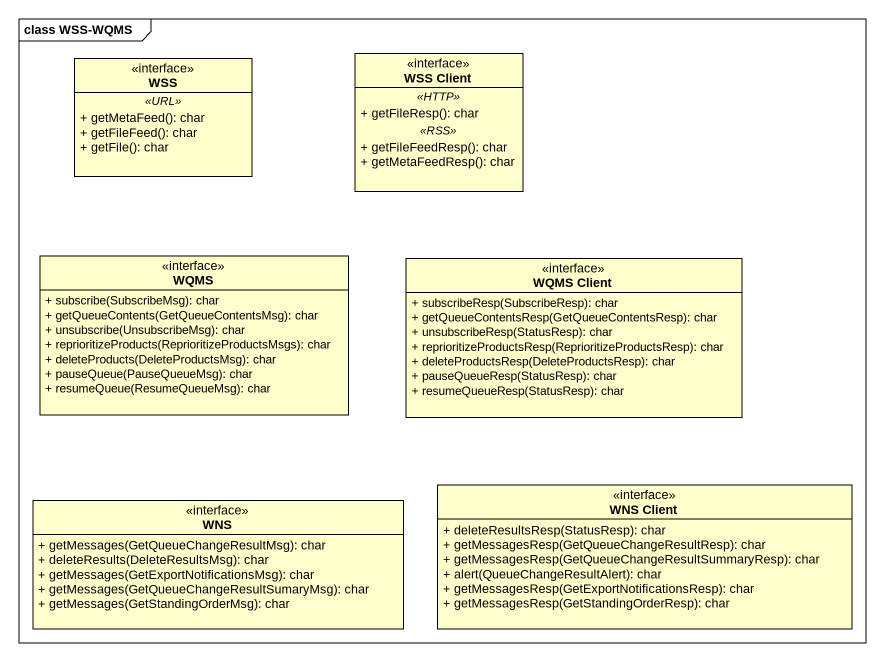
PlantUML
@startuml
mainframe class WSS-WQMS
hide circle
hide empty members
skinparam classAttributeIconSize 0
class WSS <<interface>> {
  .. <<URL>> ..
  + getMetaFeed(): char
  + getFileFeed(): char
  + getFile(): char
}
class "WSS Client" as WSS_Client <<interface>> {
  .. <<HTTP>> ..
  + getFileResp(): char
  .. <<RSS>> ..
  + getFileFeedResp(): char
  + getMetaFeedResp(): char
}
class WQMS <<interface>> {
  + subscribe(SubscribeMsg): char
  + getQueueContents(GetQueueContentsMsg): char
  + unsubscribe(UnsubscribeMsg): char
  + reprioritizeProducts(ReprioritizeProductsMsgs): char
  + deleteProducts(DeleteProductsMsg): char
  + pauseQueue(PauseQueueMsg): char
  + resumeQueue(ResumeQueueMsg): char
}
class "WQMS Client" as WQMS_Client <<interface>> {
  + subscribeResp(SubscribeResp): char
  + getQueueContentsResp(GetQueueContentsResp): char
  + unsubscribeResp(StatusResp): char
  + reprioritizeProductsResp(ReprioritizeProductsResp): char
  + deleteProductsResp(DeleteProductsResp): char
  + pauseQueueResp(StatusResp): char
  + resumeQueueResp(StatusResp): char
}
class WNS <<interface>> {
  + getMessages(GetQueueChangeResultMsg): char
  + deleteResults(DeleteResultsMsg): char
  + getMessages(GetExportNotificationsMsg): char
  + getMessages(GetQueueChangeResultSumaryMsg): char
  + getMessages(GetStandingOrderMsg): char
}
class "WNS Client" as WNS_Client <<interface>> {
  + deleteResultsResp(StatusResp): char
  + getMessagesResp(GetQueueChangeResultResp): char
  + getMessagesResp(GetQueueChangeResultSummaryResp): char
  + alert(QueueChangeResultAlert): char
  + getMessagesResp(GetExportNotificationsResp): char
  + getMessagesResp(GetStandingOrderResp): char
}
@enduml
